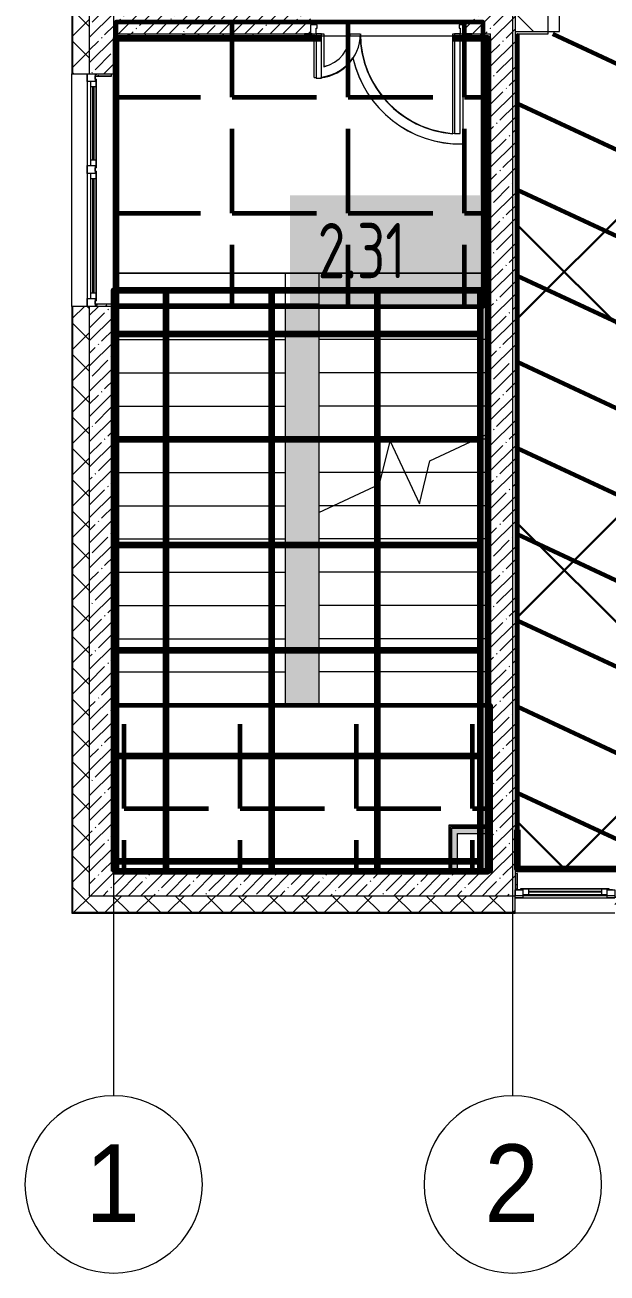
# Model space of a CAD drawing. Header units: millimetres. Extents: x -164500 to 426394, y -51911 to 102118.
# Drawn here: x 148082 to 153332, y -3507 to 7759 of the extents above; entities that cross this region are included whole.
import ezdxf

# ---------------------------------------------------------------- set-up
doc = ezdxf.new("R2010")
doc.units = ezdxf.units.MM
doc.linetypes.add('Осевая', pattern=[6350, 1270, -952.5, 3175, -952.5])
for name, color, linetype, lineweight in [('0) шлифовка', 5, 'Continuous', 60), ('1.4) Плинтус ПЛ-4', 6, 'Continuous', 60), ('336 лестницы', 150, 'Continuous', 120), ('374 ПК-4', 211, 'Continuous', 120), ('469 плитка КР10 лестницы', 130, 'Continuous', 60), ('474 плитка КР-1.1 лестницы', 150, 'Continuous', 60), ('5.3) Л-7 Линолеум 4 вып', 230, 'Continuous', 30), ('7.7) Плинтус', 222, 'Continuous', 90), ('A-FLOR', 7, 'Continuous', 9), ('A-GLAZ', 7, 'Continuous', 9), ('A-GLAZ-1', 7, 'Continuous', 5), ('A-WALL', 7, 'Continuous', 5), ('I-WALL', 7, 'Continuous', 5), ('S-STRS', 7, 'Continuous', 9), ('S-STRS-MBND', 7, 'Continuous', 9), ('Оси', 7, 'Continuous', 9), ('Оси-1', 7, 'Continuous', 20), ('Оси-2', 7, 'Осевая', 9)]:
    doc.layers.add(name, color=color, linetype=linetype, lineweight=lineweight)
doc.layers.add('2) защита вин плитк', color=6, linetype='Continuous')
doc.layers.add('3.2.3) Нал-ой пол 4 вып', color=3, linetype='Continuous')
doc.layers.add('A-AREA-PATT-2', color=7, linetype='Continuous', lineweight=5, true_color=0xcde0ef, transparency=1)
for name, color, linetype, lineweight, true_color in [('A-DOOR-1', 7, 'Continuous', 5, 0xc0c0c0), ('A-DOOR-FRAM-1', 7, 'Continuous', 5, 0xc0c0c0), ('A-WALL-1', 9, 'Continuous', 5, 0x808080), ('A-WALL-FNSH-1', 9, 'Continuous', 5, 0x808080)]:
    doc.layers.add(name, color=color, linetype=linetype, lineweight=lineweight, true_color=true_color)
doc.styles.add('Arial', font='arial.ttf', dxfattribs={"width": 0.9, "height": 700})
doc.styles.add('СПДС', font='ГОСТ тип А.ttf', dxfattribs={"width": 0.9})
pattern_1 = [(45, (148772.12, -0.94), (-141.42136, 141.42136), []), (135, (148772.12, -0.94), (-141.42136, -141.42136), [])]
pattern_2 = [(45, (148772.12, -0.94), (-114.0493, 114.0493), []), (45, (148886.17, -0.94), (-114.0493, 114.0493), [201.612, -40.322, 6.706, -33.617])]
pattern_3 = [(0, (148772.123, -0.94), (243.84, 60.96), [20.117, -162.763, 20.117, -162.763, -975.36]), (0, (148772.123, -0.94), (243.84, 60.96), [-365.76, 20.117, -345.643, 20.117, -162.763, -426.72]), (0, (148772.123, -0.94), (243.84, 60.96), [-914.4, 20.117, -101.803, 20.117, -284.683]), (120, (148863.563, 29.54), (-174.7129, 180.69163), [20.117, -162.763, 20.117, -162.763, -975.36]), (120, (148863.563, 29.54), (-174.7129, 180.69163), [-365.76, 20.117, -345.643, 20.117, -162.763, -426.72]), (120, (148863.563, 29.54), (-174.7129, 180.69163), [-914.4, 20.117, -101.803, 20.117, -284.683]), (240, (148894.043, 151.46), (-69.1271, -241.65163), [20.117, -162.763, 20.117, -162.763, -975.36]), (240, (148894.043, 151.46), (-69.1271, -241.65163), [-365.76, 20.117, -345.643, 20.117, -162.763, -426.72]), (240, (148894.043, 151.46), (-69.1271, -241.65163), [-914.4, 20.117, -101.803, 20.117, -284.683])]
pattern_4 = [(45, (148772.12, -0.94), (-212.132, 212.132), []), (135, (148772.12, -0.94), (-212.132, -212.132), [])]
pattern_5 = [(45, (148903.1, 14959), (-1347.04, 1347.04), [])]

# ---------------------------------------------------------------- blocks, each defined once
blk = doc.blocks.new('120_Окно_СКБ_1Ст - 120_Окно_СКБ_1Ст 900х2500_h_-22445987-Объем проектирования 2 этажа')
at = {"layer": 'A-GLAZ'}
for p, q in [((-450, -127), (-450, -57)), ((-450, -57), (-380, -57)), ((-380, -57), (-380, -127)), ((380, -87), (-380, -87)), ((-380, -87), (-380, -127)), ((-330, -137), (-330, -87)), ((330, -137), (330, -87)), ((380, -127), (380, -57)), ((380, -57), (450, -57)), ((380, -127), (380, -87)), ((450, -57), (450, -127)), ((-380, -127), (-450, -127)), ((-380, -127), (-400, -127)), ((-400, -127), (-400, -137)), ((-400, -137), (400, -137)), ((400, -137), (-400, -137)), ((450, -127), (380, -127)), ((400, -127), (380, -127)), ((400, -137), (400, -127))]:
    blk.add_line(p, q, dxfattribs=at)
at = {"layer": 'A-GLAZ-1'}
for p, q in [((450, -57), (-450, -57)), ((-330, -107), (330, -107)), ((-430, -127), (-400, -127)), ((330, -117), (-330, -117)), ((400, -127), (430, -127))]:
    blk.add_line(p, q, dxfattribs=at)
blk = doc.blocks.new('120_Окно_СКБ_2Ст - 120_Окно_СКБ_2Ст 2100х2400 _мал створка справа_-22446225-Объем проектирования 2 этажа')
at = {"layer": 'A-GLAZ'}
for p, q in [((-1050, -127), (-1050, -57)), ((-1050, -57), (-980, -57)), ((-980, -57), (-980, -127)), ((150, -87), (-980, -87)), ((-980, -87), (-980, -127)), ((-930, -137), (-930, -87)), ((100, -137), (100, -87)), ((150, -127), (150, -57)), ((150, -57), (220, -57)), ((150, -127), (150, -87)), ((220, -57), (220, -127)), ((980, -87), (220, -87)), ((220, -87), (220, -127)), ((270, -137), (270, -87)), ((930, -137), (930, -87)), ((980, -127), (980, -57)), ((980, -57), (1050, -57)), ((980, -127), (980, -87)), ((1050, -57), (1050, -127)), ((-980, -127), (-1050, -127)), ((-980, -127), (-1000, -127)), ((-1000, -127), (-1000, -137)), ((-1000, -137), (170, -137)), ((170, -137), (-1000, -137)), ((220, -127), (150, -127)), ((170, -127), (150, -127)), ((170, -137), (170, -127)), ((220, -127), (200, -127)), ((200, -127), (200, -137)), ((200, -137), (1000, -137)), ((1000, -137), (200, -137)), ((1050, -127), (980, -127)), ((1000, -127), (980, -127)), ((1000, -137), (1000, -127))]:
    blk.add_line(p, q, dxfattribs=at)
at = {"layer": 'A-GLAZ-1'}
for p, q in [((1050, -57), (-1050, -57)), ((-930, -107), (100, -107)), ((270, -107), (930, -107)), ((-1030, -127), (-1000, -127)), ((100, -117), (-930, -117)), ((170, -127), (200, -127)), ((930, -117), (270, -117)), ((1000, -127), (1030, -127))]:
    blk.add_line(p, q, dxfattribs=at)
blk = doc.blocks.new('Ось сетки - D8-29747960-Объем проектирования 2 этажа')
at = {"layer": 'Оси-1'}
for start, end in [(360, 180), (180, 360)]:
    blk.add_arc((0, 0), 4, start, end, dxfattribs=at)

msp = doc.modelspace()

# ---------------------------------------------------------------- hatches: boundary and pattern name
at = {"layer": '0) шлифовка', "true_color": 0x2776bb}
h = msp.add_hatch(dxfattribs=at)
h.set_pattern_fill('ANSI31', color=152, scale=222, angle=110)
h.set_pattern_definition([(155, (148903.1, 14959), (-297.882, -638.81), [])])
h.paths.add_polyline_path([(156811.123, 7279), (156411.123, 7279), (156411.123, 7679), (152523.123, 7679), (152523.123, 141), (153402.123, 141), (155581.123, 141), (155581.123, 500), (155581.123, 521), (157053.123, 521), (157053.123, 141), (160431.123, 141), (160431.123, 521), (161161.123, 521), (161161.123, 7049), (160224.123, 7049), (160224.123, 7672), (159440.123, 7672), (159440.123, 7050), (159440.123, 7049), (158531.123, 7049), (158531.123, 7679), (157653.123, 7679), (157653.123, 7049), (156811.123, 7049)])
at = {"layer": '2) защита вин плитк'}
h = msp.add_hatch(dxfattribs=at)
h.set_pattern_fill('ANSI31', color=256, scale=600)
h.set_pattern_definition(pattern_5)
h.paths.add_polyline_path([(156811.123, 7279), (156411.123, 7279), (156411.123, 7679), (152523.123, 7679), (152523.123, 141), (153402.123, 141), (155581.123, 141), (155581.123, 500), (155581.123, 521), (157053.123, 521), (157053.123, 141), (160431.123, 141), (160431.123, 521), (161161.123, 521), (161161.123, 7049), (160224.123, 7049), (160224.123, 7672), (159440.123, 7672), (159440.123, 7050), (159440.123, 7049), (158531.123, 7049), (158531.123, 7679), (157653.123, 7679), (157653.123, 7049), (156811.123, 7049)])
at = {"layer": '3.2.3) Нал-ой пол 4 вып'}
h = msp.add_hatch(dxfattribs=at)
h.set_pattern_fill('ANSI31', color=256, scale=600)
h.set_pattern_definition(pattern_5)
h.paths.add_polyline_path([(156811.123, 7279), (156411.123, 7279), (156411.123, 7679), (152523.123, 7679), (152523.123, 141), (153402.123, 141), (155581.123, 141), (155581.123, 500), (155581.123, 521), (157053.123, 521), (157053.123, 141), (160431.123, 141), (160431.123, 521), (161161.123, 521), (161161.123, 7049), (160224.123, 7049), (160224.123, 7672), (159440.123, 7672), (159440.123, 7050), (159440.123, 7049), (158531.123, 7049), (158531.123, 7679), (157653.123, 7679), (157653.123, 7049), (156811.123, 7049)])
at = {"layer": '336 лестницы'}
h = msp.add_hatch(dxfattribs=at)
h.set_pattern_fill('ANSI37', color=256, scale=300, angle=45)
h.set_pattern_definition([(90, (205553.1, 26879), (-952.5, 0), []), (180, (205553.1, 26879), (-6e-14, -952.5), [])])
h.paths.add_polyline_path([(148882.123, 119.059), (152189.047, 119.059), (152189.047, 5362.834), (148882.123, 5362.834)])
at = {"layer": '469 плитка КР10 лестницы'}
h = msp.add_hatch(dxfattribs=at)
h.set_pattern_fill('ANGLE', color=256, scale=150)
h.set_pattern_definition([(0, (354260.5, 27014.1), (0, 1047.75), [762, -285.75]), (90, (354260.5, 27014.1), (-1047.75, 6e-14), [762, -285.75])])
h.paths.add_polyline_path([(148902.123, 5219.059), (152215.367, 5219.059), (152215.367, 7785.38), (148902.123, 7785.38)])
at = {"layer": '474 плитка КР-1.1 лестницы'}
h = msp.add_hatch(dxfattribs=at)
h.set_pattern_fill('ANGLE', color=256, scale=150)
h.set_pattern_definition([(0, (205553.1, 26879), (0, 1047.75), [762, -285.75]), (90, (205553.1, 26879), (-1047.75, 6e-14), [762, -285.75])])
h.paths.add_polyline_path([(148882.123, 1619.059), (152282.123, 1619.059), (152282.123, 119.059), (148882.123, 119.059)])
at = {"layer": '5.3) Л-7 Линолеум 4 вып'}
h = msp.add_hatch(dxfattribs=at)
h.set_pattern_fill('ANSI37', color=256, scale=600)
h.set_pattern_definition([(45, (148903.1, 14959), (-1347.04, 1347.04), []), (135, (148903.1, 14959), (-1347.04, -1347.04), [])])
h.paths.add_polyline_path([(156811.123, 7279), (156411.123, 7279), (156411.123, 7679), (152523.123, 7679), (152523.123, 141), (153402.123, 141), (155581.123, 141), (155581.123, 500), (155581.123, 521), (157053.123, 521), (157053.123, 141), (160431.123, 141), (160431.123, 521), (161161.123, 521), (161161.123, 7049), (160224.123, 7049), (160224.123, 7672), (159440.123, 7672), (159440.123, 7050), (159440.123, 7049), (158531.123, 7049), (158531.123, 7679), (157653.123, 7679), (157653.123, 7049), (156811.123, 7049)])
at = {"layer": 'A-AREA-PATT-2'}
msp.add_hatch(color=256, dxfattribs=at).paths.add_polyline_path([(150732.123, 1619.059), (150732.123, 5236.947), (150432.123, 5236.947), (150432.123, 1619.059)])
at = {"layer": 'A-WALL'}
h = msp.add_hatch(dxfattribs=at)
h.set_pattern_fill('FP_24', color=256, style=0, pattern_type=2)
h.set_pattern_definition(pattern_1)
h.paths.add_polyline_path([(148662.123, -100.941), (148662.123, 5219.059), (148512.123, 5219.059), (148512.123, -100.941)])
h.paths.add_polyline_path([(148644.123, 7319.059), (148662.123, 7319.059), (148662.123, 8519.059), (148512.123, 8519.059), (148512.123, 7319.059)])
h.paths.add_polyline_path([(148512.123, 10619.059), (148662.123, 10619.059), (148662.123, 11519.059), (148512.123, 11519.059), (148512.123, 10848.945)])
h.paths.add_polyline_path([(148512.123, 13119.059), (148662.123, 13119.059), (148662.123, 15349.059), (148512.123, 15349.059), (148512.123, 13925.641)])
h = msp.add_hatch(dxfattribs=at)
h.set_pattern_fill('FP_24', color=256, style=0, pattern_type=2)
h.set_pattern_definition(pattern_1)
h.paths.add_polyline_path([(224252.123, -250.941), (224472.123, -250.941), (224472.123, -100.941), (220332.123, -100.941), (220332.123, -250.941), (224048.58, -250.941)])
h.paths.add_polyline_path([(216098.502, -250.941), (219432.123, -250.941), (219432.123, -100.941), (215832.123, -100.941), (215832.123, -250.941)])
h.paths.add_polyline_path([(214182.123, -250.941), (214932.123, -250.941), (214932.123, -100.941), (213932.123, -100.941), (213932.123, -250.941)])
h.paths.add_polyline_path([(210182.123, -250.941), (210832.123, -250.941), (210832.123, -100.941), (209682.123, -100.941), (209682.123, -250.941)])
h.paths.add_polyline_path([(207582.123, -250.941), (207582.123, -100.941), (206832.123, -100.941), (206832.123, -250.941), (207425.689, -250.941)])
h.paths.add_polyline_path([(205182.123, -250.941), (205932.123, -250.941), (205932.123, -100.941), (205182.123, -100.941), (205182.123, -118.941)])
h.paths.add_polyline_path([(200682.123, -250.941), (202082.123, -250.941), (202082.123, -100.941), (200682.123, -100.941)])
h.paths.add_polyline_path([(196584.673, -250.941), (197582.123, -250.941), (197582.123, -100.941), (196182.123, -100.941), (196182.123, -250.941)])
h.paths.add_polyline_path([(191682.123, -250.941), (192808.457, -250.941), (192808.457, -100.941), (191432.123, -100.941), (191432.123, -250.941), (191525.533, -250.941)])
h.paths.add_polyline_path([(194082.123, -250.941), (194082.123, -100.941), (193708.457, -100.941), (193708.457, -250.941)])
h.paths.add_polyline_path([(187262.123, -250.941), (188332.123, -250.941), (188332.123, -100.941), (186762.123, -100.941), (186762.123, -250.941), (187189.127, -250.941)])
h.paths.add_polyline_path([(181782.123, -250.941), (182642.123, -250.941), (182642.123, -100.941), (181782.123, -100.941), (181782.123, -118.941)])
h.paths.add_polyline_path([(183575.455, -250.941), (184662.123, -250.941), (184662.123, -100.941), (183542.123, -100.941), (183542.123, -250.941)])
h.paths.add_polyline_path([(178516.314, -250.941), (179682.123, -250.941), (179682.123, -100.941), (177981.867, -100.941), (177981.867, -250.941)])
h.paths.add_polyline_path([(171288.97, -250.941), (171482.123, -250.941), (171482.123, -100.941), (170382.123, -100.941), (170382.123, -250.941), (171282.123, -250.941)])
h.paths.add_polyline_path([(174902.642, -250.941), (175181.867, -250.941), (175181.867, -100.941), (173582.123, -100.941), (173582.123, -250.941), (174332.123, -250.941)])
h.paths.add_polyline_path([(165432.123, -250.941), (166032.123, -250.941), (166032.123, -100.941), (164882.123, -100.941), (164882.123, -250.941)])
h.paths.add_polyline_path([(167582.123, -250.941), (167582.123, -100.941), (166932.123, -100.941), (166932.123, -250.941), (166952.564, -250.941)])
h.paths.add_polyline_path([(160932.123, -250.941), (161782.123, -250.941), (161782.123, -100.941), (160432.123, -100.941), (160432.123, -250.941), (160447.955, -250.941)])
h.paths.add_polyline_path([(155388.814, -250.941), (157332.123, -250.941), (157332.123, -100.941), (153402.123, -100.941), (153402.123, -250.941), (154666.08, -250.941)])
h.paths.add_polyline_path([(148662.123, -250.941), (152502.123, -250.941), (152502.123, -100.941), (148512.123, -100.941), (148512.123, -250.941)])
at = {"layer": 'I-WALL'}
h = msp.add_hatch(dxfattribs=at)
h.set_pattern_fill('FP_1', color=256, style=0, pattern_type=2)
h.set_pattern_definition(pattern_2)
h.paths.add_polyline_path([(148662.123, -100.941), (148882.123, -100.941), (148882.123, 5219.059), (148662.123, 5219.059), (148662.123, 593.291)])
h.paths.add_polyline_path([(148662.123, 7319.059), (148882.123, 7319.059), (148882.123, 7899.059), (148662.123, 7899.059), (148662.123, 7772.249)])
h = msp.add_hatch(dxfattribs=at)
h.set_pattern_fill('FP_1', color=256, style=0, pattern_type=2)
h.set_pattern_definition(pattern_2)
h.paths.add_polyline_path([(148882.123, 7679.059), (150657.123, 7679.059), (150657.123, 7899.059), (148882.123, 7899.059), (148882.123, 7772.249)])
h.paths.add_polyline_path([(152282.123, 7679.059), (152282.123, 7899.059), (152057.123, 7899.059), (152057.123, 7679.059), (152262.123, 7679.059)])
h = msp.add_hatch(dxfattribs=at)
h.set_pattern_fill('FP_1', color=256, style=0, pattern_type=2)
h.set_pattern_definition(pattern_2)
h.paths.add_polyline_path([(152282.123, -100.941), (152502.123, -100.941), (152502.123, 7899.059), (152282.123, 7899.059), (152282.123, 80.508)])
h = msp.add_hatch(dxfattribs=at)
h.set_pattern_fill('FP_23', color=256, style=0, pattern_type=2)
h.set_pattern_definition([(135, (148772.12, -0.94), (-141.4214, -141.4214), [])])
h.paths.add_polyline_path([(162332.033, 7699.059), (162332.033, 7899.059), (161532.123, 7899.059), (161532.123, 7699.059), (161552.123, 7699.059)])
h.paths.add_polyline_path([(163941.41, 7699.059), (165432.123, 7699.059), (165432.123, 7899.059), (163772.033, 7899.059), (163772.033, 7699.059)])
h.paths.add_polyline_path([(160252.123, 7699.059), (160932.123, 7699.059), (160932.123, 7899.059), (160232.123, 7899.059), (160232.123, 7829.059), (159432.123, 7829.059), (159432.123, 7899.059), (157032.123, 7899.059), (157032.123, 7699.059), (160232.123, 7699.059)])
h.paths.add_polyline_path([(156432.123, 7699.059), (156432.123, 7899.059), (155302.123, 7899.059), (155302.123, 7699.059), (156412.123, 7699.059)])
h.paths.add_polyline_path([(152502.123, 7699.059), (152802.123, 7699.059), (152802.123, 7899.059), (152502.123, 7899.059)])
h = msp.add_hatch(dxfattribs=at)
h.set_pattern_fill('FP_191', color=256, style=0, pattern_type=2)
h.set_pattern_definition(pattern_3)
h.paths.add_polyline_path([(152282.123, 7659.059), (152282.123, 7679.059), (152112.123, 7679.059), (152112.123, 7671.059), (152057.123, 7671.059), (152057.123, 7659.059), (152262.123, 7659.059)])
h.paths.add_polyline_path([(148883.942, 7659.059), (150657.123, 7659.059), (150657.123, 7671.059), (150602.123, 7671.059), (150602.123, 7679.059), (148882.123, 7679.059), (148882.123, 7659.059)])
h = msp.add_hatch(dxfattribs=at)
h.set_pattern_fill('FP_191', color=256, style=0, pattern_type=2)
h.set_pattern_definition(pattern_3)
h.paths.add_polyline_path([(155582.123, 7679.059), (156411.123, 7679.059), (156412.123, 7699.059), (155302.123, 7699.059), (155302.123, 7679.059), (155453.623, 7679.059)])
h.paths.add_polyline_path([(152522.123, 7679.059), (152802.123, 7679.059), (152802.123, 7699.059), (152502.123, 7699.059), (152502.123, 7679.059)])
h = msp.add_hatch(dxfattribs=at)
h.set_pattern_fill('FP_191', color=256, style=0, pattern_type=2)
h.set_pattern_definition(pattern_3)
h.paths.add_polyline_path([(152522.123, 139.059), (152522.123, 7678.059), (152502.123, 7679.059), (152504.229, 139.059)])
h = msp.add_hatch(dxfattribs=at)
h.set_pattern_fill('FP_191', color=256, style=0, pattern_type=2)
h.set_pattern_definition(pattern_3)
h.paths.add_polyline_path([(148882.123, 119.059), (148902.123, 119.059), (148902.123, 5219.059), (148882.123, 5219.059), (148882.123, 139.058)])
h.paths.add_polyline_path([(148882.123, 7319.059), (148902.123, 7319.059), (148902.123, 7658.059), (148882.123, 7658.831)])
h = msp.add_hatch(dxfattribs=at)
h.set_pattern_fill('FP_191', color=256, style=0, pattern_type=2)
h.set_pattern_definition(pattern_3)
h.paths.add_polyline_path([(152282.123, 139.059), (152282.123, 7659.059), (152262.123, 7658.059), (152262.174, 534.059), (152274.581, 288.405)])
h.paths.add_polyline_path([(152282.123, 139.059), (152265.921, 459.059), (152262.123, 459.059), (152262.123, 140.059), (152270.014, 139.664)])
h.paths.add_polyline_path([(152262.123, 509.059), (152263.389, 509.059), (152262.123, 534.059)])
h = msp.add_hatch(dxfattribs=at)
h.set_pattern_fill('FP_191', color=256, style=0, pattern_type=2)
h.set_pattern_definition(pattern_3)
h.paths.add_polyline_path([(148862.123, 7299.059), (148862.123, 7319.059), (148714.123, 7319.059), (148714.123, 7299.059), (148724.123, 7299.059)])
h = msp.add_hatch(dxfattribs=at)
h.set_pattern_fill('FP_191', color=256, style=0, pattern_type=2)
h.set_pattern_definition(pattern_3)
h.paths.add_polyline_path([(148714.123, 5219.059), (148862.123, 5219.059), (148862.123, 5239.059), (148714.123, 5239.059)])
h = msp.add_hatch(dxfattribs=at)
h.set_pattern_fill('FP_192', color=256, style=0, pattern_type=2)
h.set_pattern_definition(pattern_4)
h.paths.add_polyline_path([(152262.756, 521.559), (152262.805, 521.559), (152262.154, 533.445)])
h.paths.add_polyline_path([(151919.623, 521.559), (152262.123, 521.559), (152261.123, 534.059), (151907.123, 534.059), (151907.123, 521.559)])
h = msp.add_hatch(dxfattribs=at)
h.set_pattern_fill('FP_192', color=256, style=0, pattern_type=2)
h.set_pattern_definition(pattern_4)
h.paths.add_polyline_path([(151919.623, 138.3), (151919.623, 138.354), (151907.774, 138.966)])
h.paths.add_polyline_path([(151907.719, 139.059), (151919.623, 139.059), (151919.623, 521.559), (151907.123, 521.559), (151907.123, 140.059)])
h = msp.add_hatch(dxfattribs=at)
h.set_pattern_fill('FP_192', color=256, style=0, pattern_type=2)
h.set_pattern_definition(pattern_4)
h.paths.add_polyline_path([(151932.123, 509.059), (152262.123, 509.059), (152262.123, 521.559), (151919.623, 521.559), (151919.623, 509.059)])
h = msp.add_hatch(dxfattribs=at)
h.set_pattern_fill('FP_192', color=256, style=0, pattern_type=2)
h.set_pattern_definition(pattern_4)
h.paths.add_polyline_path([(151932.123, 137.598), (151931.438, 137.689), (151931.44, 137.636)])
h.paths.add_polyline_path([(151932.123, 139.059), (151932.123, 509.059), (151919.623, 509.059), (151919.623, 139.059), (151931.388, 139.059)])
for points in [[(151932.123, 459.059), (152265.962, 459.059), (152262.123, 509.059), (151932.123, 509.059)], [(151982.123, 134.789), (151982.123, 459.059), (151932.123, 457.768), (151932.123, 137.598)]]:
    msp.add_hatch(color=256, dxfattribs=at).paths.add_polyline_path(points)
h = msp.add_hatch(dxfattribs=at)
h.set_pattern_fill('FP_1', color=256, style=0, pattern_type=2)
h.set_pattern_definition(pattern_2)
h.paths.add_polyline_path([(148882.123, -100.941), (152282.123, -100.941), (152282.123, 119.059), (148882.123, 119.059)])
h = msp.add_hatch(dxfattribs=at)
h.set_pattern_fill('FP_191', color=256, style=0, pattern_type=2)
h.set_pattern_definition(pattern_3)
h.paths.add_polyline_path([(152269.381, 119.059), (152282.123, 119.059), (152282.123, 139.059), (151982.123, 139.059), (151982.123, 134.833), (152262.123, 119.059)])
h.paths.add_polyline_path([(152262.123, 119.059), (151906.123, 139.059), (148903.123, 139.059), (148902.123, 119.059), (152136.509, 119.059)])
h.paths.add_polyline_path([(151932.123, 137.65), (151932.123, 139.059), (151919.623, 138.354)])
h = msp.add_hatch(dxfattribs=at)
h.set_pattern_fill('FP_191', color=256, style=0, pattern_type=2)
h.set_pattern_definition(pattern_3)
h.paths.add_polyline_path([(152502.123, -48.941), (152522.123, -48.941), (152522.123, 99.059), (152502.123, 99.059), (152502.123, -34.749)])

# ---------------------------------------------------------------- linework, layer by layer
at = {"layer": '1.4) Плинтус ПЛ-4'}
msp.add_line((152523.123, 140.059), (152523.123, 7678.059), dxfattribs=at)
at = {"layer": '336 лестницы'}
msp.add_lwpolyline([(148882.123, 119.059), (152189.047, 119.059), (152189.047, 5362.834), (148882.123, 5362.834)], close=True, dxfattribs=at)
at = {"layer": '374 ПК-4'}
msp.add_lwpolyline([(150756.123, 7638.059), (148902.123, 7638.059), (148902.123, 119.059), (152260.123, 119.059), (152260.123, 7638.059), (151939.319, 7638.059)], dxfattribs=at)
at = {"layer": '469 плитка КР10 лестницы'}
msp.add_lwpolyline([(148902.123, 5219.059), (152215.367, 5219.059), (152215.367, 7785.38), (148902.123, 7785.38)], close=True, dxfattribs=at)
at = {"layer": '474 плитка КР-1.1 лестницы'}
msp.add_lwpolyline([(148882.123, 1619.059), (152282.123, 1619.059), (152282.123, 119.059), (148882.123, 119.059)], close=True, dxfattribs=at)
at = {"layer": '7.7) Плинтус'}
msp.add_lwpolyline([(152522.123, 492.786), (152522.123, 140.059), (155582.123, 140.059), (155582.123, 519.059)], dxfattribs=at)
at = {"layer": 'A-DOOR-1'}
for p, q in [((150757.123, 7679.059), (150707.123, 7679.059)), ((150707.123, 7679.059), (150707.123, 7279.059)), ((150757.123, 7279.059), (150757.123, 7679.059)), ((152007.123, 7679.059), (151957.123, 7679.059)), ((151957.123, 7679.059), (151957.123, 6779.059)), ((152007.123, 6779.059), (152007.123, 7679.059)), ((150707.123, 7279.059), (150757.123, 7279.059)), ((151957.123, 6779.059), (152007.123, 6779.059))]:
    msp.add_line(p, q, dxfattribs=at)
for centre, radius, start, end in [((150707.123, 7679.059), 400, 270, 0), ((152007.123, 7679.059), 900, 180, 270)]:
    msp.add_arc(centre, radius, start, end, dxfattribs=at)
at = {"layer": 'A-DOOR-FRAM-1'}
for p, q in [((150672.123, 7679.059), (150602.123, 7679.059)), ((150602.123, 7679.059), (150602.123, 7671.059)), ((150602.123, 7671.059), (150672.123, 7671.059)), ((150717.123, 7759.059), (150657.123, 7759.059)), ((150657.123, 7759.059), (150657.123, 7679.059)), ((150657.123, 7679.059), (150707.123, 7679.059)), ((150672.123, 7671.059), (150672.123, 7679.059)), ((150707.123, 7679.059), (150707.123, 7729.059)), ((150707.123, 7729.059), (150717.123, 7729.059)), ((150717.123, 7729.059), (150717.123, 7759.059)), ((152057.123, 7759.059), (151997.123, 7759.059)), ((151997.123, 7759.059), (151997.123, 7729.059)), ((151997.123, 7729.059), (152007.123, 7729.059)), ((152007.123, 7729.059), (152007.123, 7679.059)), ((152007.123, 7679.059), (152057.123, 7679.059)), ((152042.123, 7679.059), (152042.123, 7671.059)), ((152112.123, 7679.059), (152042.123, 7679.059)), ((152042.123, 7671.059), (152112.123, 7671.059)), ((152057.123, 7679.059), (152057.123, 7759.059)), ((152112.123, 7671.059), (152112.123, 7679.059))]:
    msp.add_line(p, q, dxfattribs=at)
at = {"layer": 'A-FLOR'}
for p, q in [((152902.123, 7700), (152902.123, 7900)), ((152902.123, 7699.059), (152902.123, 7899.059)), ((150688.942, 7285.742), (150688.942, 7680)), ((150688.942, 7284.8), (150688.942, 7679.059)), ((150707.123, 7680.174), (150778.942, 7680.174)), ((150707.123, 7679.233), (150778.942, 7679.233)), ((150778.942, 7680.174), (150778.942, 7383.042)), ((150778.942, 7679.233), (150778.942, 7382.101)), ((151015.11, 7680.174), (151105.11, 7680.174)), ((151015.11, 7679.233), (151105.11, 7679.233)), ((151940.099, 6777.886), (151940.099, 7680.174)), ((151940.099, 7680.174), (152007.123, 7680.174)), ((151940.099, 6776.945), (151940.099, 7679.233)), ((151940.099, 7679.233), (152007.123, 7679.233)), ((152030.099, 7680), (152030.099, 6685.375)), ((152030.099, 7679.059), (152030.099, 6684.433)), ((152802.123, 7700), (152902.123, 7700)), ((152802.123, 7699.059), (152902.123, 7699.059)), ((148902.123, 5520), (148902.123, 7659)), ((148902.123, 7659), (150707.123, 7659)), ((148902.123, 5519.059), (148902.123, 7658.059)), ((148902.123, 7658.059), (150707.123, 7658.059)), ((151957.123, 7659), (150757.123, 7659)), ((151957.123, 7658.059), (150757.123, 7658.059)), ((152027.987, 7659), (152007.123, 7659)), ((152027.987, 7658.059), (152007.123, 7658.059)), ((152030.099, 7659), (152261.123, 7659)), ((152030.099, 7658.059), (152261.123, 7658.059)), ((152261.123, 5520), (152261.123, 7659)), ((152261.123, 5519.059), (152261.123, 7658.059)), ((152261.123, 5520), (148902.123, 5520)), ((148902.123, 5520), (152261.123, 5520)), ((152261.123, 5519.059), (148902.123, 5519.059)), ((148902.123, 5519.059), (152261.123, 5519.059)), ((150732.123, 5237.889), (148902.123, 5237.889)), ((150732.123, 5236.947), (148902.123, 5236.947))]:
    msp.add_line(p, q, dxfattribs=at)
for centre, radius, start, end in [((150710.11, 7680.174), 305, 283.0427029, 0), ((150710.11, 7680.174), 305, 283.0427029, 0), ((150710.11, 7679.233), 305, 283.0427029, 0), ((150710.11, 7679.233), 305, 283.0427029, 0), ((152010.11, 7680.174), 905, 180, 265.5631287), ((152010.11, 7680.174), 905, 180, 265.5631287), ((152010.11, 7679.233), 905, 180, 265.5631287), ((152010.11, 7679.233), 905, 180, 265.5631287), ((150710.11, 7680.174), 395, 276.8499098, 326.4595151), ((150710.11, 7680.174), 395, 276.8499098, 326.4595151), ((150710.11, 7679.233), 395, 276.8499098, 326.4595151), ((150710.11, 7679.233), 395, 276.8499098, 326.4595151), ((152010.11, 7680.174), 995, 192.6705364, 271.151096), ((152010.11, 7680.174), 995, 192.6705364, 271.151096), ((152010.11, 7679.233), 995, 192.6705364, 271.151096), ((152010.11, 7679.233), 995, 192.6705364, 271.151096), ((150710.11, 7680.174), 395, 266.9279887, 269.5699873), ((150710.11, 7680.174), 395, 266.9279887, 269.5699873), ((150710.11, 7679.233), 395, 266.9279887, 269.5699873), ((150710.11, 7679.233), 395, 266.9279887, 269.5699873)]:
    msp.add_arc(centre, radius, start, end, dxfattribs=at)
at = {"layer": 'A-WALL'}
for p, q in [((148509.123, 8519.059), (148509.123, 7319.059)), ((148512.123, 8519.059), (148512.123, 7319.059)), ((148662.123, 8519.059), (148662.123, 7319.059)), ((148882.123, 7679.059), (150602.123, 7679.059)), ((148882.123, 7679.059), (148882.123, 7319.059)), ((152112.123, 7679.059), (152282.123, 7679.059)), ((152282.123, 119.059), (152282.123, 7679.059)), ((152502.123, 7699.059), (152802.123, 7699.059)), ((152523.123, 7678.059), (152522.123, 7678.059)), ((148902.123, 7659.059), (150657.123, 7659.059)), ((152057.123, 7659.059), (152262.123, 7659.059)), ((148504.123, 5219.059), (148504.123, 7319.059)), ((148902.123, 7319.059), (148902.123, 7319.059)), ((148509.123, 5219.059), (148509.123, -253.941)), ((148512.123, 5219.059), (148512.123, -250.941)), ((148662.123, 5219.059), (148662.123, -100.941)), ((148882.123, 5219.059), (148882.123, 119.059)), ((151919.623, 521.559), (152282.123, 521.559)), ((151919.623, 119.059), (151919.623, 521.559)), ((151932.123, 119.059), (151932.123, 509.059)), ((152256.623, 509.059), (152282.123, 509.059)), ((151653.123, 139.059), (148882.123, 139.059)), ((152282.123, 119.059), (148882.123, 119.059)), ((148882.123, 119.059), (152282.123, 119.059)), ((148903.123, 140.059), (148903.123, 139.059)), ((148903.123, 139.059), (151907.123, 139.059)), ((148509.123, -253.941), (152502.123, -253.941)), ((148512.123, -250.941), (152502.123, -250.941)), ((153402.123, -258.941), (152502.123, -258.941))]:
    msp.add_line(p, q, dxfattribs=at)
at = {"layer": 'A-WALL-1'}
for p, q in [((152502.123, 7899.059), (152502.123, -100.941)), ((152802.123, 7679.059), (152802.123, 7919.059)), ((150657.123, 7659.059), (150657.123, 7671.059)), ((152057.123, 7671.059), (152057.123, 7659.059)), ((152522.123, 7679.059), (152802.123, 7679.059)), ((152522.123, 7678.059), (152522.123, 7679.059)), ((152262.123, 7658.059), (152262.123, 119.059)), ((148512.123, 7319.059), (148902.123, 7319.059)), ((148714.123, 7319.059), (148714.123, 7299.059)), ((148714.123, 7299.059), (148862.123, 7299.059)), ((148862.123, 7299.059), (148862.123, 7319.059)), ((148902.123, 5219.059), (148512.123, 5219.059)), ((148862.123, 5239.059), (148714.123, 5239.059)), ((148714.123, 5239.059), (148714.123, 5219.059)), ((148862.123, 5219.059), (148862.123, 5239.059)), ((148902.123, 119.059), (148902.123, 5219.059)), ((151982.123, 459.059), (152282.123, 459.059)), ((151982.123, 119.059), (151982.123, 459.059)), ((152282.123, 534.059), (152262.123, 534.059)), ((151907.123, 139.059), (151907.123, 119.059)), ((152282.123, 139.059), (152262.123, 139.059)), ((152502.123, 139.059), (152522.123, 139.059)), ((152522.123, 99.059), (152502.123, 99.059)), ((152502.123, 99.059), (152502.123, -48.941)), ((152522.123, -48.941), (152522.123, 99.059)), ((148662.123, -100.941), (152502.123, -100.941)), ((152502.123, -48.941), (152522.123, -48.941)), ((152502.123, -100.941), (152502.123, -100.941)), ((152502.123, -250.941), (152502.123, -100.941))]:
    msp.add_line(p, q, dxfattribs=at)
at = {"layer": 'A-WALL-FNSH-1'}
for p, q in [((148504.123, 8519.059), (148504.123, 7319.059)), ((152522.123, 7678.059), (152522.123, 139.059)), ((152523.123, 7678.059), (152802.123, 7678.059)), ((152802.123, 7678.059), (152802.123, 7679.059)), ((150657.123, 7658.059), (150657.123, 7659.059)), ((152057.123, 7659.059), (152057.123, 7658.059)), ((148504.123, 7319.059), (148512.123, 7319.059)), ((148714.123, 7299.059), (148714.123, 7298.059)), ((148714.123, 7298.059), (148862.123, 7298.059)), ((148862.123, 7298.059), (148862.123, 7299.059)), ((148902.123, 7319.059), (148903.123, 7319.059)), ((148512.123, 5219.059), (148504.123, 5219.059)), ((148504.123, 5219.059), (148504.123, -258.941)), ((148862.123, 5240.059), (148714.123, 5240.059)), ((148714.123, 5240.059), (148714.123, 5239.059)), ((148862.123, 5239.059), (148862.123, 5240.059)), ((148902.123, 5219.059), (148902.123, 139.059)), ((148903.123, 5219.059), (148902.123, 5219.059)), ((152261.123, 5286.103), (152261.123, 5283.747)), ((152262.123, 5286.103), (152261.123, 5286.103)), ((152261.123, 5283.747), (152262.123, 5283.747)), ((152261.123, 5283.747), (152261.123, 2989.101)), ((152261.123, 2989.101), (152262.123, 2989.101)), ((152262.123, 2980.301), (152261.123, 2980.301)), ((152261.123, 2980.301), (152261.123, 534.059)), ((151906.123, 535.059), (151906.123, 139.059)), ((152262.123, 535.059), (151906.123, 535.059)), ((151907.123, 139.059), (151907.123, 534.059)), ((151907.123, 534.059), (152262.123, 534.059)), ((152256.623, 510.059), (151932.123, 510.059)), ((151932.123, 510.059), (151932.123, 509.059)), ((151932.123, 509.059), (152256.623, 509.059)), ((152256.623, 509.059), (152256.623, 510.059)), ((151907.123, 140.059), (148903.123, 140.059)), ((151653.123, 140.059), (151653.123, 139.059)), ((152262.123, 140.059), (151653.123, 140.059)), ((151653.123, 139.059), (152262.123, 139.059)), ((152522.123, 139.059), (152523.123, 139.059)), ((152523.123, 99.059), (152522.123, 99.059)), ((152523.123, -48.941), (152523.123, 99.059)), ((152522.123, -48.941), (152523.123, -48.941)), ((148504.123, -258.941), (152502.123, -258.941)), ((152502.123, -258.941), (152502.123, -250.941))]:
    msp.add_line(p, q, dxfattribs=at)
at = {"layer": 'I-WALL'}
for p, q in [((148902.123, 7659.059), (148902.123, 7658.059)), ((148902.123, 7319.059), (148902.123, 7658.059)), ((148903.123, 7658.059), (148903.123, 140.059)), ((152261.123, 7658.559), (152262.123, 7658.559)), ((152262.123, 7658.059), (152261.123, 7658.059)), ((152262.123, 7658.059), (152262.123, 7659.059)), ((148902.123, 5219.059), (148902.123, 7319.059)), ((148902.123, 7319.059), (148903.123, 7319.059)), ((152261.123, 6024.469), (152262.123, 6024.469)), ((152261.123, 6019.059), (152262.123, 6019.059)), ((148903.123, 5619.059), (148902.123, 5619.059)), ((148902.123, 5519.059), (148902.123, 5219.059)), ((152261.123, 5286.103), (152261.123, 5519.059)), ((148903.123, 5280.382), (148902.123, 5280.382)), ((152261.123, 2980.301), (152261.123, 2989.101)), ((152261.123, 1961.059), (152262.123, 1961.059)), ((148903.123, 1315.976), (148902.123, 1315.976)), ((148902.123, 139.059), (148903.123, 139.059)), ((152502.123, 119.059), (153402.123, 119.059)), ((152522.123, 119.059), (152522.123, 139.059)), ((152523.123, 140.059), (152523.123, 119.059)), ((152523.123, 140.059), (153402.123, 140.059)), ((152523.123, 139.059), (153402.123, 139.059)), ((153402.123, -100.941), (152502.123, -100.941))]:
    msp.add_line(p, q, dxfattribs=at)
at = {"layer": 'S-STRS'}
for p, q in [((148902.123, 5519.059), (150432.123, 5519.059)), ((150432.123, 5236.947), (150432.123, 5519.059)), ((152262.123, 5519.059), (150732.123, 5519.059)), ((150732.123, 5519.059), (150732.123, 5219.059)), ((152262.123, 5519.059), (150732.123, 5519.059)), ((152261.123, 5519.059), (150732.123, 5519.059)), ((152261.123, 5519.059), (150732.123, 5519.059)), ((148902.123, 5219.059), (150432.123, 5219.059)), ((148902.123, 5219.059), (150432.123, 5219.059)), ((150432.123, 5219.059), (150432.123, 5236.947)), ((150432.123, 4919.059), (150432.123, 5219.059)), ((150732.123, 5219.059), (150732.123, 4919.059)), ((152262.123, 5219.059), (150732.123, 5219.059)), ((152262.123, 5219.059), (150732.123, 5219.059)), ((148902.123, 4919.059), (150432.123, 4919.059)), ((148902.123, 4919.059), (150432.123, 4919.059)), ((150432.123, 4619.059), (150432.123, 4919.059)), ((150732.123, 4919.059), (150732.123, 4619.059)), ((152262.123, 4919.059), (150732.123, 4919.059)), ((152262.123, 4919.059), (150732.123, 4919.059)), ((148902.123, 4619.059), (150432.123, 4619.059)), ((148902.123, 4619.059), (150432.123, 4619.059)), ((150432.123, 4319.059), (150432.123, 4619.059)), ((150732.123, 4619.059), (150732.123, 4319.059)), ((152262.123, 4619.059), (150732.123, 4619.059)), ((152262.123, 4619.059), (150732.123, 4619.059)), ((148902.123, 4319.059), (150432.123, 4319.059)), ((148902.123, 4319.059), (150432.123, 4319.059)), ((150432.123, 4019.059), (150432.123, 4319.059)), ((150732.123, 4319.059), (150732.123, 4019.059)), ((152262.123, 4319.059), (150732.123, 4319.059)), ((152262.123, 4319.059), (150732.123, 4319.059)), ((148902.123, 4019.059), (150432.123, 4019.059)), ((148902.123, 4019.059), (150432.123, 4019.059)), ((150432.123, 3719.059), (150432.123, 4019.059)), ((150732.123, 4019.059), (150732.123, 3719.059)), ((152150.475, 4019.059), (150732.123, 4019.059)), ((152150.475, 4019.059), (150732.123, 4019.059)), ((152262.123, 4019.059), (152150.475, 4019.059)), ((152262.123, 4019.059), (152150.475, 4019.059)), ((148902.123, 3719.059), (150432.123, 3719.059)), ((148902.123, 3719.059), (150432.123, 3719.059)), ((150432.123, 3419.059), (150432.123, 3719.059)), ((150732.123, 3719.059), (150732.123, 3419.059)), ((151306.224, 3719.059), (150732.123, 3719.059)), ((151306.224, 3719.059), (150732.123, 3719.059)), ((151507.123, 3719.059), (151306.224, 3719.059)), ((151507.123, 3719.059), (151306.224, 3719.059)), ((151708.023, 3719.059), (151507.123, 3719.059)), ((151708.023, 3719.059), (151507.123, 3719.059)), ((152262.123, 3719.059), (151708.023, 3719.059)), ((152262.123, 3719.059), (151708.023, 3719.059)), ((148902.123, 3419.059), (150432.123, 3419.059)), ((148902.123, 3419.059), (150432.123, 3419.059)), ((150432.123, 3119.059), (150432.123, 3419.059)), ((150732.123, 3419.059), (150732.123, 3357.67)), ((150863.771, 3419.059), (150732.123, 3419.059)), ((150863.771, 3419.059), (150732.123, 3419.059)), ((152262.123, 3419.059), (150863.771, 3419.059)), ((152262.123, 3419.059), (150863.771, 3419.059)), ((150732.123, 3357.67), (150732.123, 3119.059)), ((148902.123, 3119.059), (150432.123, 3119.059)), ((148902.123, 3119.059), (150432.123, 3119.059)), ((150432.123, 2819.059), (150432.123, 3119.059)), ((150732.123, 3119.059), (150732.123, 2819.059)), ((152262.123, 3119.059), (150732.123, 3119.059)), ((152262.123, 3119.059), (150732.123, 3119.059)), ((148902.123, 2819.059), (150432.123, 2819.059)), ((148902.123, 2819.059), (150432.123, 2819.059)), ((150432.123, 2519.059), (150432.123, 2819.059)), ((150732.123, 2819.059), (150732.123, 2519.059)), ((152262.123, 2819.059), (150732.123, 2819.059)), ((152262.123, 2819.059), (150732.123, 2819.059)), ((148902.123, 2519.059), (150432.123, 2519.059)), ((148902.123, 2519.059), (150432.123, 2519.059)), ((150432.123, 2219.059), (150432.123, 2519.059)), ((150732.123, 2519.059), (150732.123, 2219.059)), ((152262.123, 2519.059), (150732.123, 2519.059)), ((152262.123, 2519.059), (150732.123, 2519.059)), ((148902.123, 2219.059), (150432.123, 2219.059)), ((148902.123, 2219.059), (150432.123, 2219.059)), ((150432.123, 1919.059), (150432.123, 2219.059)), ((150732.123, 2219.059), (150732.123, 1919.059)), ((152262.123, 2219.059), (150732.123, 2219.059)), ((152262.123, 2219.059), (150732.123, 2219.059)), ((148902.123, 1919.059), (150432.123, 1919.059)), ((148902.123, 1919.059), (150432.123, 1919.059)), ((150432.123, 1619.059), (150432.123, 1919.059)), ((150732.123, 1919.059), (150732.123, 1619.059)), ((152262.123, 1919.059), (150732.123, 1919.059)), ((152262.123, 1919.059), (150732.123, 1919.059)), ((148902.123, 1619.059), (150432.123, 1619.059)), ((148902.123, 1619.059), (150432.123, 1619.059)), ((150732.123, 1619.059), (150432.123, 1619.059)), ((152262.123, 1619.059), (150732.123, 1619.059)), ((152262.123, 1619.059), (150732.123, 1619.059))]:
    msp.add_line(p, q, dxfattribs=at)
at = {"layer": 'S-STRS-MBND'}
for p, q in [((148882.123, 5519.059), (150432.123, 5519.059)), ((148882.123, 1619.059), (148882.123, 5519.059)), ((150432.123, 1619.059), (150432.123, 5519.059)), ((148882.123, 5219.059), (150432.123, 5219.059)), ((148882.123, 5219.059), (150432.123, 5219.059)), ((148882.123, 4919.059), (150432.123, 4919.059)), ((148882.123, 4919.059), (150432.123, 4919.059)), ((148882.123, 4619.059), (150432.123, 4619.059)), ((148882.123, 4619.059), (150432.123, 4619.059)), ((148882.123, 4319.059), (150432.123, 4319.059)), ((148882.123, 4319.059), (150432.123, 4319.059)), ((151733.7, 3824.713), (152282.123, 4080.447)), ((148882.123, 4019.059), (150432.123, 4019.059)), ((148882.123, 4019.059), (150432.123, 4019.059)), ((151280.546, 3613.404), (151375.055, 4002.28)), ((151375.055, 4002.28), (151639.192, 3435.837)), ((152262.123, 4019.059), (152150.475, 4019.059)), ((152262.123, 4019.059), (152150.475, 4019.059)), ((148882.123, 3719.059), (150432.123, 3719.059)), ((148882.123, 3719.059), (150432.123, 3719.059)), ((151507.123, 3719.059), (151306.224, 3719.059)), ((151507.123, 3719.059), (151306.224, 3719.059)), ((151639.192, 3435.837), (151733.7, 3824.713)), ((152262.123, 3719.059), (151708.023, 3719.059)), ((152262.123, 3719.059), (151708.023, 3719.059)), ((150732.123, 3357.67), (151280.546, 3613.404)), ((148882.123, 3419.059), (150432.123, 3419.059)), ((148882.123, 3419.059), (150432.123, 3419.059)), ((152282.123, 3419.059), (150863.771, 3419.059)), ((152282.123, 3419.059), (150863.771, 3419.059)), ((152282.123, 3419.059), (152282.123, 1619.059)), ((150732.123, 3357.67), (150732.123, 1619.059)), ((148882.123, 3119.059), (150432.123, 3119.059)), ((148882.123, 3119.059), (150432.123, 3119.059)), ((152282.123, 3119.059), (150732.123, 3119.059)), ((152282.123, 3119.059), (150732.123, 3119.059)), ((148882.123, 2819.059), (150432.123, 2819.059)), ((148882.123, 2819.059), (150432.123, 2819.059)), ((152282.123, 2819.059), (150732.123, 2819.059)), ((152282.123, 2819.059), (150732.123, 2819.059)), ((148882.123, 2519.059), (150432.123, 2519.059)), ((148882.123, 2519.059), (150432.123, 2519.059)), ((152282.123, 2519.059), (150732.123, 2519.059)), ((152282.123, 2519.059), (150732.123, 2519.059)), ((148882.123, 2219.059), (150432.123, 2219.059)), ((148882.123, 2219.059), (150432.123, 2219.059)), ((152282.123, 2219.059), (150732.123, 2219.059)), ((152282.123, 2219.059), (150732.123, 2219.059)), ((148882.123, 1919.059), (150432.123, 1919.059)), ((148882.123, 1919.059), (150432.123, 1919.059)), ((152282.123, 1919.059), (150732.123, 1919.059)), ((152282.123, 1919.059), (150732.123, 1919.059)), ((148882.123, 1619.059), (148882.123, 119.059)), ((148882.123, 1619.059), (150432.123, 1619.059)), ((148882.123, 1619.059), (150432.123, 1619.059)), ((150732.123, 1619.059), (150432.123, 1619.059)), ((152282.123, 1619.059), (150732.123, 1619.059)), ((152282.123, 1619.059), (150732.123, 1619.059)), ((152282.123, 119.059), (152282.123, 1619.059)), ((148882.123, 119.059), (152282.123, 119.059))]:
    msp.add_line(p, q, dxfattribs=at)
at = {"layer": 'Оси'}
for points in [[(152482.123, -1907.2), (152482.123, 3092.8), (152482.123, 22397.13), (152482.123, 27397.13)], [(148882.123, -1907.2), (148882.123, 3092.8), (148882.123, 10379.059), (148882.123, 15379.059)]]:
    msp.add_lwpolyline(points, dxfattribs=at)
at = {"layer": 'Оси-2'}
for p, q in [((152482.123, 3093.741), (152482.123, 22398.071)), ((148882.123, 3093.741), (148882.123, 10380))]:
    msp.add_line(p, q, dxfattribs=at)

# ---------------------------------------------------------------- block references
at = {"layer": 'A-GLAZ', "color": 3}
for name, p, rotation in [('120_Окно_СКБ_2Ст - 120_Окно_СКБ_2Ст 2100х2400 _мал створка справа_-22446225-Объем проектирования 2 этажа', (148587.123, 6269.059), 89.99999999999993), ('120_Окно_СКБ_1Ст - 120_Окно_СКБ_1Ст 900х2500_h_-22445987-Объем проектирования 2 этажа', (152952.123, -175.941), 180)]:
    msp.add_blockref(name, p, dxfattribs=dict(at, rotation=rotation))
at = {"layer": 'Оси-1', "xscale": 199.9999999999999, "yscale": 199.9999999999999, "zscale": 199.9999999999999}
for p in [(148882.123, -2707.2), (152482.123, -2707.2)]:
    msp.add_blockref('Ось сетки - D8-29747960-Объем проектирования 2 этажа', p, dxfattribs=at)

# ---------------------------------------------------------------- texts
at = {"insert": (150722.905, 5971.579), "char_height": 500, "width": 1212.1515, "attachment_point": 1, "style": 'СПДС', "bg_fill": 1, "box_fill_scale": 1.5, "bg_fill_color": 7, "bg_fill_true_color": 16777215, "bg_fill_transparency": 0}
msp.add_mtext('2.31', dxfattribs=at)
at = {"layer": 'Оси', "char_height": 700, "width": 606.07575, "attachment_point": 1, "style": 'Arial'}
for s, insert in [('\\fArial|b0|i0|c204|p34|;\\W.9;1', (148627.091, -2345.907)), ('\\fArial|b0|i0|c204|p34|;\\W.9;2', (152227.091, -2345.907))]:
    msp.add_mtext(s, dxfattribs=dict(at, insert=insert))

doc.saveas('drawing.dxf')
